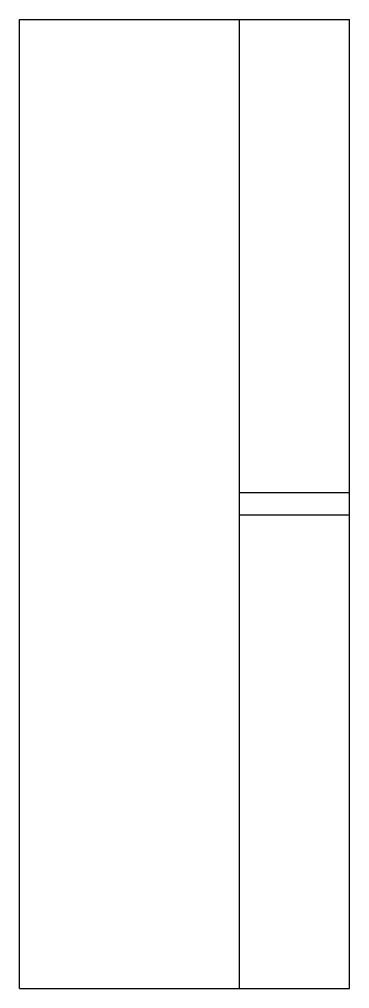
# Model space of a CAD drawing. Header units: millimetres. Extents: x -2.5 to 0.5, y -4.4 to 4.4.
import ezdxf

# ---------------------------------------------------------------- set-up
doc = ezdxf.new("R2010")
doc.units = ezdxf.units.MM
doc.layers.add('Saddles', color=7, linetype='Continuous')

msp = doc.modelspace()

# ---------------------------------------------------------------- linework, layer by layer
at = {"layer": 'Saddles'}
for p, q in [((-2.5, -4.4), (-2.5, 4.4)), ((-2.5, 4.4), (0.5, 4.4)), ((-0.5, -4.4), (-0.5, 4.4)), ((0.5, -4.4), (0.5, 4.4)), ((0.5, 0.1), (-0.5, 0.1)), ((0.5, -0.1), (-0.5, -0.1)), ((-2.5, -4.4), (0.5, -4.4))]:
    msp.add_line(p, q, dxfattribs=at)

doc.saveas('drawing.dxf')
